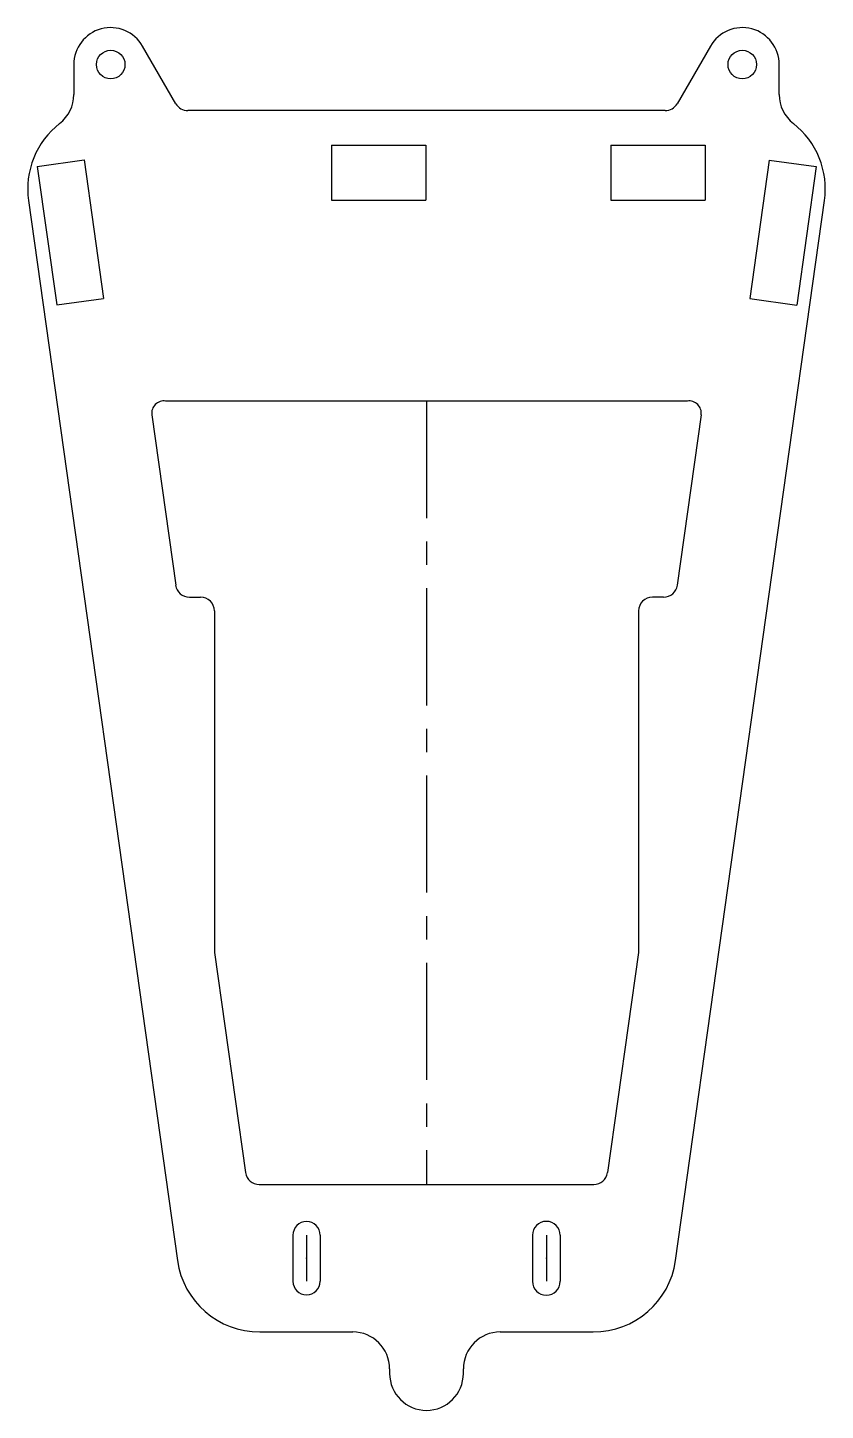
# Model space of a CAD drawing. Header units: millimetres. Extents: x -43 to 43, y -842 to -692.
import ezdxf

# ---------------------------------------------------------------- set-up
doc = ezdxf.new("R2010")
doc.units = ezdxf.units.MM
doc.header["$PDSIZE"] = -1
doc.linetypes.add('CENTERX2', pattern=[20.32, 12.7, -2.54, 2.54, -2.54])

msp = doc.modelspace()

# ---------------------------------------------------------------- linework, layer by layer
at = {"color": 7, "linetype": 'Continuous'}
for p, q in [((-27.18, -700.75), (-30.79, -694.5)), ((30.79, -694.5), (27.18, -700.75)), ((-38.25, -696.5), (-38.25, -699.75)), ((38.25, -699.75), (38.25, -696.5)), ((25.88, -701.5), (-25.88, -701.5)), ((-10.3, -705.25), (-10.3, -711.2)), ((-10.3, -705.25), (-0.09, -705.25)), ((-0.09, -705.25), (-0.09, -711.2)), ((20, -705.25), (20, -711.2)), ((20, -705.25), (30.21, -705.25)), ((30.21, -705.25), (30.21, -711.2)), ((-42.21, -707.57), (-37.13, -706.85)), ((-42.21, -707.57), (-40.1, -722.58)), ((-37.13, -706.85), (-35.02, -721.87)), ((37.16, -706.86), (35.05, -721.87)), ((37.16, -706.86), (42.26, -707.57)), ((42.26, -707.57), (40.15, -722.59)), ((-43.17, -711.25), (-27, -826.25)), ((-10.3, -711.2), (-0.09, -711.2)), ((20, -711.2), (30.21, -711.2)), ((27, -826.25), (43.17, -711.25)), ((-40.1, -722.58), (-35.02, -721.87)), ((35.05, -721.87), (40.15, -722.59)), ((-28.29, -733), (28.29, -733)), ((-29.79, -734.5), (-27.2, -752.99)), ((29.79, -734.5), (27.2, -752.99)), ((-25.72, -754.28), (-24.5, -754.28)), ((25.72, -754.28), (24.5, -754.28)), ((-23, -755.78), (-22.99, -792.83)), ((23, -755.78), (22.99, -792.83)), ((-22.99, -792.83), (-19.63, -816.71)), ((22.99, -792.83), (19.63, -816.71)), ((-18.14, -818), (18.14, -818)), ((-14.48, -823.5), (-14.48, -828.5)), ((-11.52, -823.5), (-11.52, -828.5)), ((11.5, -823.5), (11.5, -828.5)), ((14.5, -823.5), (14.5, -828.5)), ((-18.09, -834), (-8, -834)), ((8, -834), (18.09, -834)), ((-4, -838), (-4, -838.5)), ((4, -838.5), (4, -838))]:
    msp.add_line(p, q, dxfattribs=at)
at = {"color": 7, "linetype": 'CENTERX2'}
for p, q in [((0, -733), (0, -818)), ((-13, -823.5), (-13, -828.5)), ((13, -823.5), (13, -828.5))]:
    msp.add_line(p, q, dxfattribs=at)
at = {"color": 7, "linetype": 'Continuous'}
for centre in [(-34.25, -696.5), (34.25, -696.5)]:
    msp.add_circle(centre, 1.55, dxfattribs=at)
for centre, radius, start, end in [((-34.25, -696.5), 4, 30, 180), ((34.25, -696.5), 4, 0, 150), ((-42.25, -699.75), 4, 307.9799, 0), ((42.25, -699.75), 4, 180, 232.0201), ((-25.88, -700), 1.5, 210, 270), ((25.88, -700), 1.5, 270, 330), ((-34.25, -710), 9, 127.9799, 188), ((34.25, -710), 9, 352, 52.0201), ((-28.47, -734.32), 1.33, 82.0448, 187.9552), ((28.47, -734.32), 1.33, 352.0448, 97.9552), ((-25.72, -752.78), 1.5, 187.9552, 270.0448), ((25.72, -752.78), 1.5, 269.9552, 352.0448), ((-24.5, -755.78), 1.5, 0, 90), ((24.5, -755.78), 1.5, 90, 180), ((-18.14, -816.5), 1.5, 188, 270), ((18.14, -816.5), 1.5, 270, 352), ((13, -823.5), 1.5, 0, 180), ((-13, -823.5), 1.48, 0, 180), ((-18.09, -825), 9, 188, 270), ((18.09, -825), 9, 270, 352), ((-13, -828.5), 1.48, 180, 0), ((13, -828.5), 1.5, 180, 0), ((-8, -838), 4, 0, 90), ((8, -838), 4, 90, 180), ((0, -838.5), 4, 180, 0)]:
    msp.add_arc(centre, radius, start, end, dxfattribs=at)
for p in [(-13, -826), (13, -826)]:
    msp.add_point(p, dxfattribs=at)

doc.saveas('drawing.dxf')
